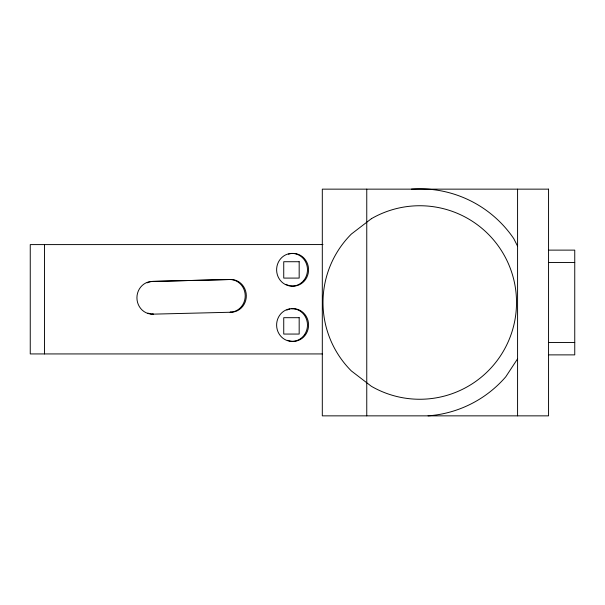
<?xml version="1.0" encoding="UTF-8"?>
<svg xmlns="http://www.w3.org/2000/svg" width="605" height="605" viewBox="0 0 605 605"><rect width="100%" height="100%" fill="white"/><g stroke="black" fill="none" stroke-linecap="round" stroke-linejoin="round"><path stroke-width="0.91" d="M517.577 358.833L505.772 376.794A113.657 113.657 0 0 1 428.053 415.854M322.994 244.564L30.25 244.601L30.25 353.933L322.329 353.933M152.362 281.423L230.588 279.502A16.365 15.435 -90 0 1 246.318 295.55A16.365 15.435 -90 0 1 231.186 312.233L152.362 314.161A16.365 15.435 -90 0 1 136.927 297.796A16.365 15.435 -90 0 1 152.362 281.423L230.588 279.502M548.561 250.122L574.75 250.122L574.75 354.878L548.561 354.878M548.561 262.479L574.75 262.479M231.186 312.233L230.097 312.233A16.365 15.435 -90 0 0 245.229 295.55A16.365 15.435 -90 0 0 229.499 279.502M152.362 314.161L153.451 314.161A16.365 15.435 90 0 1 150.237 313.806M548.561 342.521L574.75 342.521M517.577 246.197L513.781 238.642A113.657 113.657 0 0 0 411.468 189.146M517.577 189.146L517.577 415.854M366.759 189.146L366.759 415.854M44.528 244.601L44.528 353.933M149.458 313.602A16.365 15.435 90 0 1 147.922 313.072M147.174 282.845A16.365 15.435 90 0 1 153.451 281.423M291.519 308.754A16.365 15.435 -90 0 1 308.444 327.154A16.365 15.435 -90 0 1 287.617 340.312M286.861 310.078A16.365 15.435 -90 0 1 289.931 309.019M288.494 254.16A16.365 15.435 -90 0 1 308.535 268.628A16.365 15.435 -90 0 1 290.597 285.915M289.803 285.749A16.365 15.435 -90 0 1 286.021 284.289M371.379 218.7L351.339 234.074A96.77 96.77 0 0 0 351.339 370.925L371.379 386.3A96.77 96.77 0 0 0 516.526 302.5A96.77 96.77 0 0 0 371.379 218.7M548.561 189.146L322.306 189.146L322.306 415.854L548.561 415.854L548.561 189.146M299.173 261.723L283.737 261.723L283.737 278.088L299.173 278.088L299.173 261.723M299.173 317.693L283.737 317.693L283.737 334.058L299.173 334.058L299.173 317.693M303.43 280.826A16.365 15.435 -90 0 0 295.384 253.79A16.365 15.435 -90 0 0 277.332 274.693A16.365 15.435 -90 0 0 303.43 280.826M304.542 334.641A16.365 15.435 -90 0 0 293.652 308.754A16.365 15.435 -90 0 0 277.952 331.691A16.365 15.435 -90 0 0 304.542 334.641"/></g></svg>
